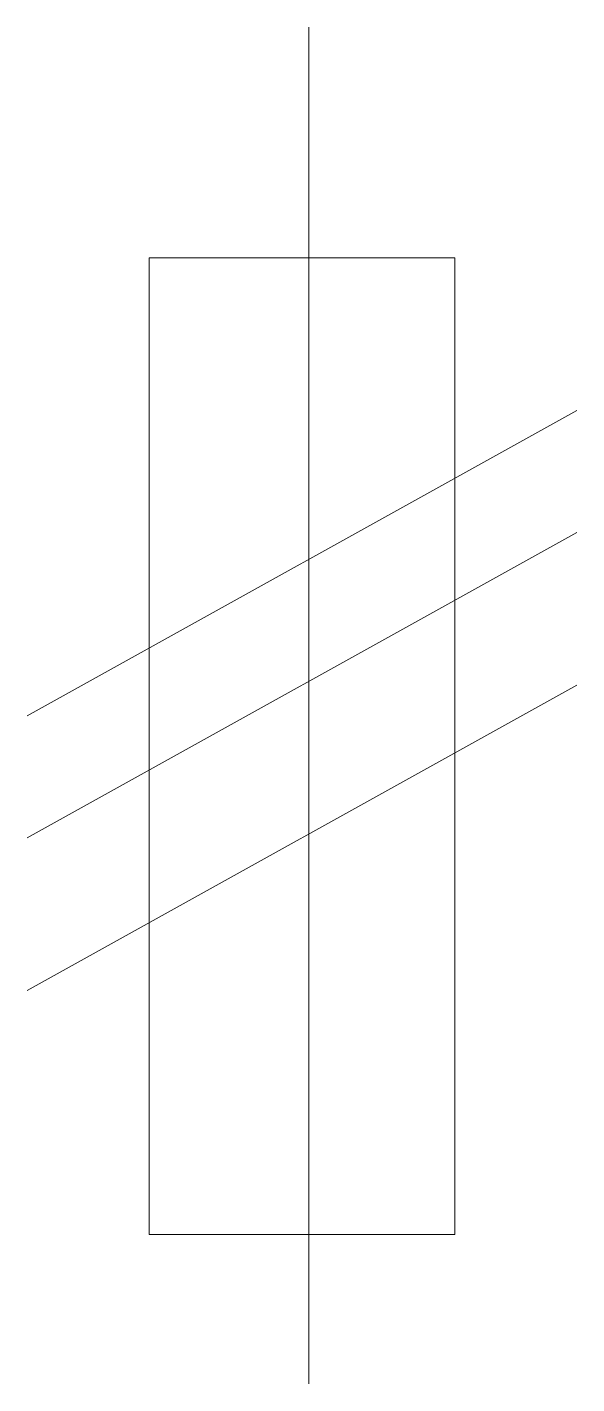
# Model space of a CAD drawing. Extents: x -2.1 to 2, y 0 to 10.
import ezdxf

# ---------------------------------------------------------------- set-up
doc = ezdxf.new("R2010")
doc.units = 0
doc.layers.get('0').update_dxf_attribs({"linetype": 'CONTINUOUS', "lineweight": 0})

msp = doc.modelspace()

# ---------------------------------------------------------------- linework, layer by layer
for p, q in [((0, 10), (0, 0)), ((-1.175, 8.3), (-1.175, 1.1)), ((-0.05, 8.3), (-1.175, 8.3)), ((1.075, 8.3), (-0.05, 8.3)), ((1.075, 1.1), (1.075, 8.3)), ((1.975, 7.175), (-2.075, 4.925)), ((1.975, 6.275), (-2.075, 4.025)), ((1.975, 5.15), (-2.075, 2.9)), ((-1.175, 1.1), (1.075, 1.1))]:
    msp.add_line(p, q)

doc.saveas('drawing.dxf')
